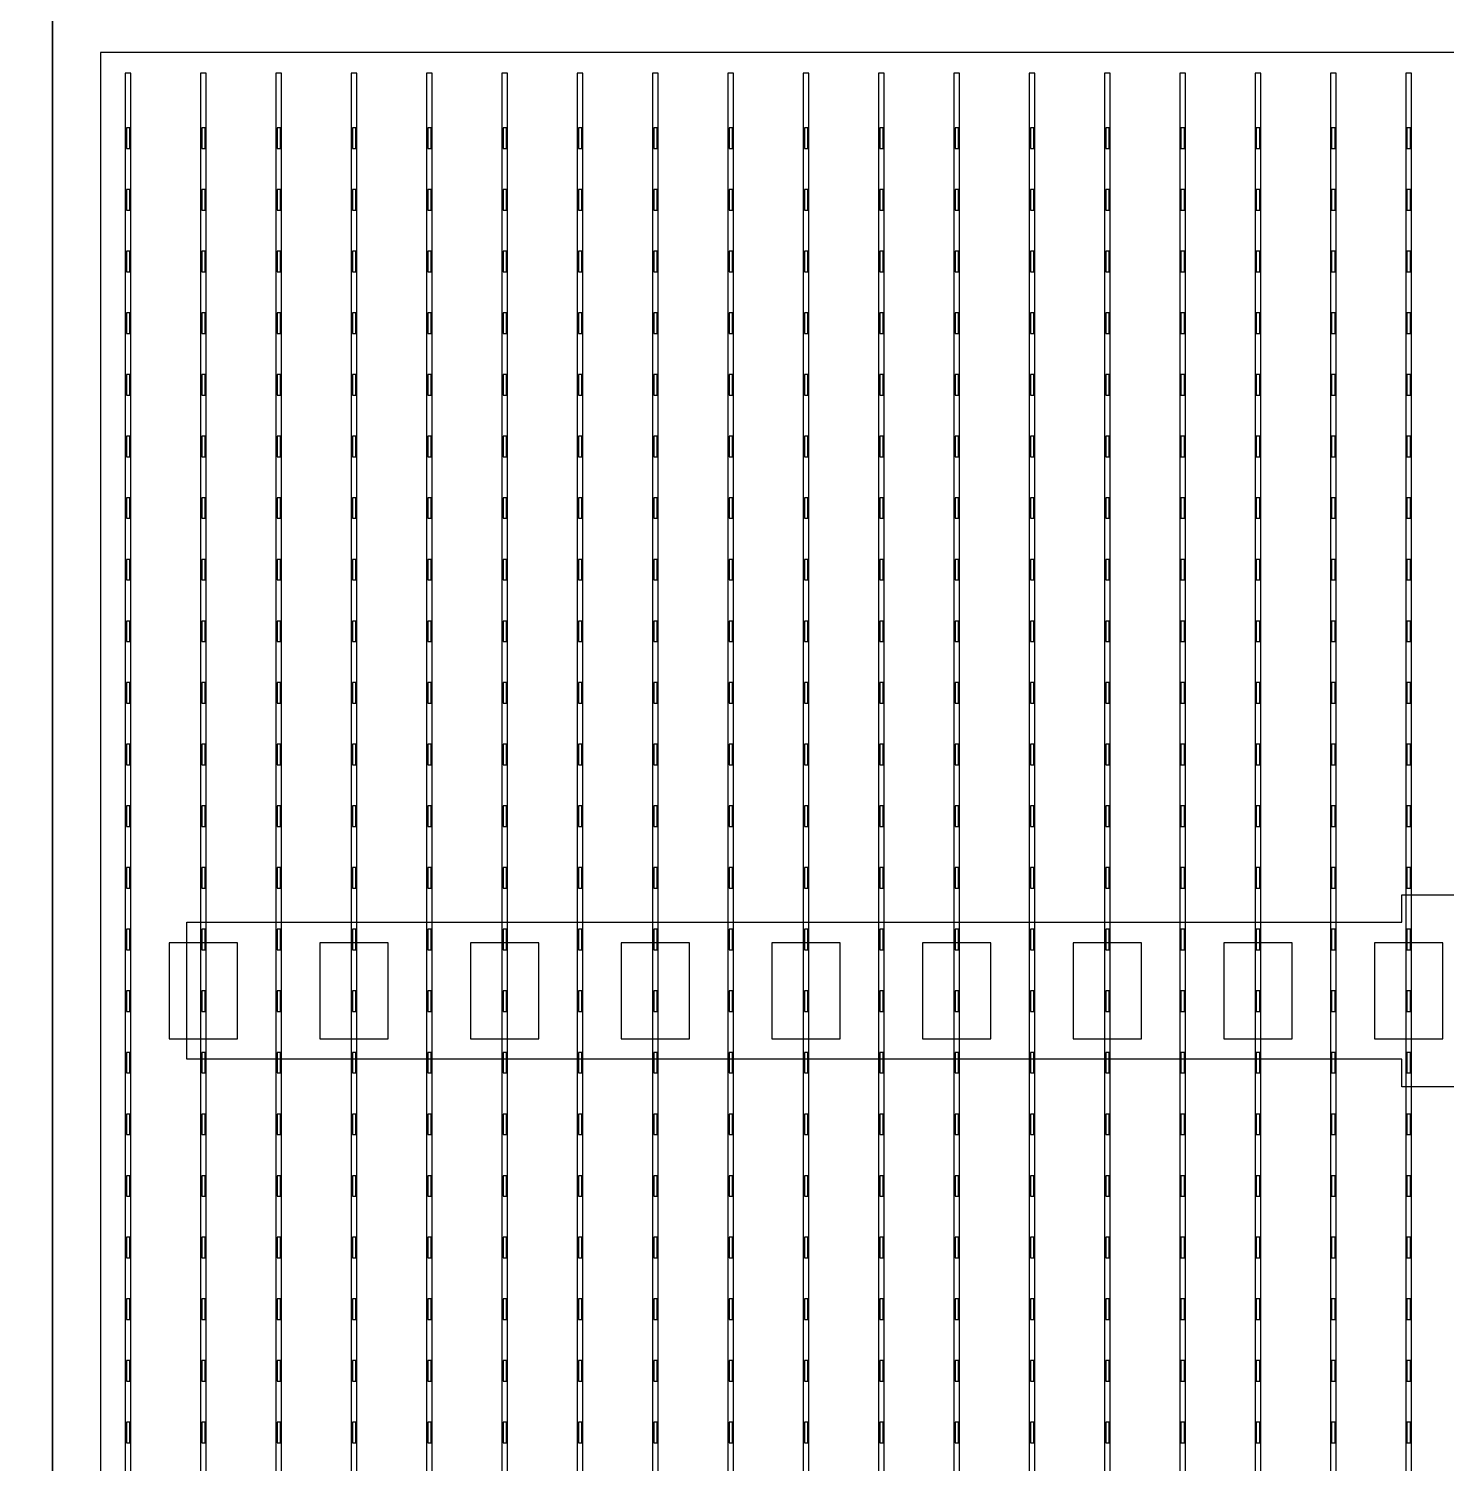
# Model space of a CAD drawing. Header units: millimetres. Extents: x -18 to 142, y -7 to 153.
# Drawn here: x 82.89 to 93.25, y 93.35 to 103.83 of the extents above; entities that cross this region are included whole.
import ezdxf

# ---------------------------------------------------------------- set-up
doc = ezdxf.new("R2010")
doc.units = ezdxf.units.MM
for name, color, linetype in [('BUSBARS', 3, 'Continuous'), ('CELLS', 5, 'Continuous'), ('CONTACT_PADS', 2, 'Continuous'), ('DICING', 4, 'Continuous'), ('FINGERS', 1, 'Continuous'), ('INSULATION', 2, 'Continuous')]:
    doc.layers.add(name, color=color, linetype=linetype)

msp = doc.modelspace()

# ---------------------------------------------------------------- linework, layer by layer
at = {"layer": 'BUSBARS'}
msp.add_lwpolyline([(102.99, 97.3), (102.99, 96.3), (94.12, 96.3), (94.12, 96.1), (92.92, 96.1), (92.92, 96.3), (84.05, 96.3), (84.05, 97.3), (92.92, 97.3), (92.92, 97.5), (94.12, 97.5), (94.12, 97.3), (102.99, 97.3)], close=True, dxfattribs=at)
at = {"layer": 'CELLS'}
for points in [[(83.07, 83.1), (83.07, 104), (62.17, 104), (62.17, 83.1), (83.07, 83.1)], [(103.97, 83.1), (103.97, 104), (83.07, 104), (83.07, 83.1), (103.97, 83.1)]]:
    msp.add_lwpolyline(points, close=True, dxfattribs=at)
at = {"layer": 'CONTACT_PADS'}
for points in [[(83.633, 102.95), (83.633, 103.1), (83.608, 103.1), (83.608, 102.95), (83.633, 102.95)], [(84.183, 102.95), (84.183, 103.1), (84.158, 103.1), (84.158, 102.95), (84.183, 102.95)], [(84.733, 102.95), (84.733, 103.1), (84.708, 103.1), (84.708, 102.95), (84.733, 102.95)], [(85.283, 102.95), (85.283, 103.1), (85.258, 103.1), (85.258, 102.95), (85.283, 102.95)], [(85.833, 102.95), (85.833, 103.1), (85.808, 103.1), (85.808, 102.95), (85.833, 102.95)], [(86.383, 102.95), (86.383, 103.1), (86.358, 103.1), (86.358, 102.95), (86.383, 102.95)], [(86.933, 102.95), (86.933, 103.1), (86.908, 103.1), (86.908, 102.95), (86.933, 102.95)], [(87.483, 102.95), (87.483, 103.1), (87.458, 103.1), (87.458, 102.95), (87.483, 102.95)], [(88.033, 102.95), (88.033, 103.1), (88.008, 103.1), (88.008, 102.95), (88.033, 102.95)], [(88.583, 102.95), (88.583, 103.1), (88.558, 103.1), (88.558, 102.95), (88.583, 102.95)], [(89.133, 102.95), (89.133, 103.1), (89.108, 103.1), (89.108, 102.95), (89.133, 102.95)], [(89.683, 102.95), (89.683, 103.1), (89.658, 103.1), (89.658, 102.95), (89.683, 102.95)], [(90.233, 102.95), (90.233, 103.1), (90.208, 103.1), (90.208, 102.95), (90.233, 102.95)], [(90.783, 102.95), (90.783, 103.1), (90.758, 103.1), (90.758, 102.95), (90.783, 102.95)], [(91.333, 102.95), (91.333, 103.1), (91.308, 103.1), (91.308, 102.95), (91.333, 102.95)], [(91.883, 102.95), (91.883, 103.1), (91.858, 103.1), (91.858, 102.95), (91.883, 102.95)], [(92.433, 102.95), (92.433, 103.1), (92.408, 103.1), (92.408, 102.95), (92.433, 102.95)], [(92.983, 102.95), (92.983, 103.1), (92.958, 103.1), (92.958, 102.95), (92.983, 102.95)], [(83.633, 102.5), (83.633, 102.65), (83.608, 102.65), (83.608, 102.5), (83.633, 102.5)], [(84.183, 102.5), (84.183, 102.65), (84.158, 102.65), (84.158, 102.5), (84.183, 102.5)], [(84.733, 102.5), (84.733, 102.65), (84.708, 102.65), (84.708, 102.5), (84.733, 102.5)], [(85.283, 102.5), (85.283, 102.65), (85.258, 102.65), (85.258, 102.5), (85.283, 102.5)], [(85.833, 102.5), (85.833, 102.65), (85.808, 102.65), (85.808, 102.5), (85.833, 102.5)], [(86.383, 102.5), (86.383, 102.65), (86.358, 102.65), (86.358, 102.5), (86.383, 102.5)], [(86.933, 102.5), (86.933, 102.65), (86.908, 102.65), (86.908, 102.5), (86.933, 102.5)], [(87.483, 102.5), (87.483, 102.65), (87.458, 102.65), (87.458, 102.5), (87.483, 102.5)], [(88.033, 102.5), (88.033, 102.65), (88.008, 102.65), (88.008, 102.5), (88.033, 102.5)], [(88.583, 102.5), (88.583, 102.65), (88.558, 102.65), (88.558, 102.5), (88.583, 102.5)], [(89.133, 102.5), (89.133, 102.65), (89.108, 102.65), (89.108, 102.5), (89.133, 102.5)], [(89.683, 102.5), (89.683, 102.65), (89.658, 102.65), (89.658, 102.5), (89.683, 102.5)], [(90.233, 102.5), (90.233, 102.65), (90.208, 102.65), (90.208, 102.5), (90.233, 102.5)], [(90.783, 102.5), (90.783, 102.65), (90.758, 102.65), (90.758, 102.5), (90.783, 102.5)], [(91.333, 102.5), (91.333, 102.65), (91.308, 102.65), (91.308, 102.5), (91.333, 102.5)], [(91.883, 102.5), (91.883, 102.65), (91.858, 102.65), (91.858, 102.5), (91.883, 102.5)], [(92.433, 102.5), (92.433, 102.65), (92.408, 102.65), (92.408, 102.5), (92.433, 102.5)], [(92.983, 102.5), (92.983, 102.65), (92.958, 102.65), (92.958, 102.5), (92.983, 102.5)], [(83.633, 102.05), (83.633, 102.2), (83.608, 102.2), (83.608, 102.05), (83.633, 102.05)], [(84.183, 102.05), (84.183, 102.2), (84.158, 102.2), (84.158, 102.05), (84.183, 102.05)], [(84.733, 102.05), (84.733, 102.2), (84.708, 102.2), (84.708, 102.05), (84.733, 102.05)], [(85.283, 102.05), (85.283, 102.2), (85.258, 102.2), (85.258, 102.05), (85.283, 102.05)], [(85.833, 102.05), (85.833, 102.2), (85.808, 102.2), (85.808, 102.05), (85.833, 102.05)], [(86.383, 102.05), (86.383, 102.2), (86.358, 102.2), (86.358, 102.05), (86.383, 102.05)], [(86.933, 102.05), (86.933, 102.2), (86.908, 102.2), (86.908, 102.05), (86.933, 102.05)], [(87.483, 102.05), (87.483, 102.2), (87.458, 102.2), (87.458, 102.05), (87.483, 102.05)], [(88.033, 102.05), (88.033, 102.2), (88.008, 102.2), (88.008, 102.05), (88.033, 102.05)], [(88.583, 102.05), (88.583, 102.2), (88.558, 102.2), (88.558, 102.05), (88.583, 102.05)], [(89.133, 102.05), (89.133, 102.2), (89.108, 102.2), (89.108, 102.05), (89.133, 102.05)], [(89.683, 102.05), (89.683, 102.2), (89.658, 102.2), (89.658, 102.05), (89.683, 102.05)], [(90.233, 102.05), (90.233, 102.2), (90.208, 102.2), (90.208, 102.05), (90.233, 102.05)], [(90.783, 102.05), (90.783, 102.2), (90.758, 102.2), (90.758, 102.05), (90.783, 102.05)], [(91.333, 102.05), (91.333, 102.2), (91.308, 102.2), (91.308, 102.05), (91.333, 102.05)], [(91.883, 102.05), (91.883, 102.2), (91.858, 102.2), (91.858, 102.05), (91.883, 102.05)], [(92.433, 102.05), (92.433, 102.2), (92.408, 102.2), (92.408, 102.05), (92.433, 102.05)], [(92.983, 102.05), (92.983, 102.2), (92.958, 102.2), (92.958, 102.05), (92.983, 102.05)], [(83.633, 101.6), (83.633, 101.75), (83.608, 101.75), (83.608, 101.6), (83.633, 101.6)], [(84.183, 101.6), (84.183, 101.75), (84.158, 101.75), (84.158, 101.6), (84.183, 101.6)], [(84.733, 101.6), (84.733, 101.75), (84.708, 101.75), (84.708, 101.6), (84.733, 101.6)], [(85.283, 101.6), (85.283, 101.75), (85.258, 101.75), (85.258, 101.6), (85.283, 101.6)], [(85.833, 101.6), (85.833, 101.75), (85.808, 101.75), (85.808, 101.6), (85.833, 101.6)], [(86.383, 101.6), (86.383, 101.75), (86.358, 101.75), (86.358, 101.6), (86.383, 101.6)], [(86.933, 101.6), (86.933, 101.75), (86.908, 101.75), (86.908, 101.6), (86.933, 101.6)], [(87.483, 101.6), (87.483, 101.75), (87.458, 101.75), (87.458, 101.6), (87.483, 101.6)], [(88.033, 101.6), (88.033, 101.75), (88.008, 101.75), (88.008, 101.6), (88.033, 101.6)], [(88.583, 101.6), (88.583, 101.75), (88.558, 101.75), (88.558, 101.6), (88.583, 101.6)], [(89.133, 101.6), (89.133, 101.75), (89.108, 101.75), (89.108, 101.6), (89.133, 101.6)], [(89.683, 101.6), (89.683, 101.75), (89.658, 101.75), (89.658, 101.6), (89.683, 101.6)], [(90.233, 101.6), (90.233, 101.75), (90.208, 101.75), (90.208, 101.6), (90.233, 101.6)], [(90.783, 101.6), (90.783, 101.75), (90.758, 101.75), (90.758, 101.6), (90.783, 101.6)], [(91.333, 101.6), (91.333, 101.75), (91.308, 101.75), (91.308, 101.6), (91.333, 101.6)], [(91.883, 101.6), (91.883, 101.75), (91.858, 101.75), (91.858, 101.6), (91.883, 101.6)], [(92.433, 101.6), (92.433, 101.75), (92.408, 101.75), (92.408, 101.6), (92.433, 101.6)], [(92.983, 101.6), (92.983, 101.75), (92.958, 101.75), (92.958, 101.6), (92.983, 101.6)], [(83.633, 101.15), (83.633, 101.3), (83.608, 101.3), (83.608, 101.15), (83.633, 101.15)], [(84.183, 101.15), (84.183, 101.3), (84.158, 101.3), (84.158, 101.15), (84.183, 101.15)], [(84.733, 101.15), (84.733, 101.3), (84.708, 101.3), (84.708, 101.15), (84.733, 101.15)], [(85.283, 101.15), (85.283, 101.3), (85.258, 101.3), (85.258, 101.15), (85.283, 101.15)], [(85.833, 101.15), (85.833, 101.3), (85.808, 101.3), (85.808, 101.15), (85.833, 101.15)], [(86.383, 101.15), (86.383, 101.3), (86.358, 101.3), (86.358, 101.15), (86.383, 101.15)], [(86.933, 101.15), (86.933, 101.3), (86.908, 101.3), (86.908, 101.15), (86.933, 101.15)], [(87.483, 101.15), (87.483, 101.3), (87.458, 101.3), (87.458, 101.15), (87.483, 101.15)], [(88.033, 101.15), (88.033, 101.3), (88.008, 101.3), (88.008, 101.15), (88.033, 101.15)], [(88.583, 101.15), (88.583, 101.3), (88.558, 101.3), (88.558, 101.15), (88.583, 101.15)], [(89.133, 101.15), (89.133, 101.3), (89.108, 101.3), (89.108, 101.15), (89.133, 101.15)], [(89.683, 101.15), (89.683, 101.3), (89.658, 101.3), (89.658, 101.15), (89.683, 101.15)], [(90.233, 101.15), (90.233, 101.3), (90.208, 101.3), (90.208, 101.15), (90.233, 101.15)], [(90.783, 101.15), (90.783, 101.3), (90.758, 101.3), (90.758, 101.15), (90.783, 101.15)], [(91.333, 101.15), (91.333, 101.3), (91.308, 101.3), (91.308, 101.15), (91.333, 101.15)], [(91.883, 101.15), (91.883, 101.3), (91.858, 101.3), (91.858, 101.15), (91.883, 101.15)], [(92.433, 101.15), (92.433, 101.3), (92.408, 101.3), (92.408, 101.15), (92.433, 101.15)], [(92.983, 101.15), (92.983, 101.3), (92.958, 101.3), (92.958, 101.15), (92.983, 101.15)], [(83.633, 100.7), (83.633, 100.85), (83.608, 100.85), (83.608, 100.7), (83.633, 100.7)], [(84.183, 100.7), (84.183, 100.85), (84.158, 100.85), (84.158, 100.7), (84.183, 100.7)], [(84.733, 100.7), (84.733, 100.85), (84.708, 100.85), (84.708, 100.7), (84.733, 100.7)], [(85.283, 100.7), (85.283, 100.85), (85.258, 100.85), (85.258, 100.7), (85.283, 100.7)], [(85.833, 100.7), (85.833, 100.85), (85.808, 100.85), (85.808, 100.7), (85.833, 100.7)], [(86.383, 100.7), (86.383, 100.85), (86.358, 100.85), (86.358, 100.7), (86.383, 100.7)], [(86.933, 100.7), (86.933, 100.85), (86.908, 100.85), (86.908, 100.7), (86.933, 100.7)], [(87.483, 100.7), (87.483, 100.85), (87.458, 100.85), (87.458, 100.7), (87.483, 100.7)], [(88.033, 100.7), (88.033, 100.85), (88.008, 100.85), (88.008, 100.7), (88.033, 100.7)], [(88.583, 100.7), (88.583, 100.85), (88.558, 100.85), (88.558, 100.7), (88.583, 100.7)], [(89.133, 100.7), (89.133, 100.85), (89.108, 100.85), (89.108, 100.7), (89.133, 100.7)], [(89.683, 100.7), (89.683, 100.85), (89.658, 100.85), (89.658, 100.7), (89.683, 100.7)], [(90.233, 100.7), (90.233, 100.85), (90.208, 100.85), (90.208, 100.7), (90.233, 100.7)], [(90.783, 100.7), (90.783, 100.85), (90.758, 100.85), (90.758, 100.7), (90.783, 100.7)], [(91.333, 100.7), (91.333, 100.85), (91.308, 100.85), (91.308, 100.7), (91.333, 100.7)], [(91.883, 100.7), (91.883, 100.85), (91.858, 100.85), (91.858, 100.7), (91.883, 100.7)], [(92.433, 100.7), (92.433, 100.85), (92.408, 100.85), (92.408, 100.7), (92.433, 100.7)], [(92.983, 100.7), (92.983, 100.85), (92.958, 100.85), (92.958, 100.7), (92.983, 100.7)], [(83.633, 100.25), (83.633, 100.4), (83.608, 100.4), (83.608, 100.25), (83.633, 100.25)], [(84.183, 100.25), (84.183, 100.4), (84.158, 100.4), (84.158, 100.25), (84.183, 100.25)], [(84.733, 100.25), (84.733, 100.4), (84.708, 100.4), (84.708, 100.25), (84.733, 100.25)], [(85.283, 100.25), (85.283, 100.4), (85.258, 100.4), (85.258, 100.25), (85.283, 100.25)], [(85.833, 100.25), (85.833, 100.4), (85.808, 100.4), (85.808, 100.25), (85.833, 100.25)], [(86.383, 100.25), (86.383, 100.4), (86.358, 100.4), (86.358, 100.25), (86.383, 100.25)], [(86.933, 100.25), (86.933, 100.4), (86.908, 100.4), (86.908, 100.25), (86.933, 100.25)], [(87.483, 100.25), (87.483, 100.4), (87.458, 100.4), (87.458, 100.25), (87.483, 100.25)], [(88.033, 100.25), (88.033, 100.4), (88.008, 100.4), (88.008, 100.25), (88.033, 100.25)], [(88.583, 100.25), (88.583, 100.4), (88.558, 100.4), (88.558, 100.25), (88.583, 100.25)], [(89.133, 100.25), (89.133, 100.4), (89.108, 100.4), (89.108, 100.25), (89.133, 100.25)], [(89.683, 100.25), (89.683, 100.4), (89.658, 100.4), (89.658, 100.25), (89.683, 100.25)], [(90.233, 100.25), (90.233, 100.4), (90.208, 100.4), (90.208, 100.25), (90.233, 100.25)], [(90.783, 100.25), (90.783, 100.4), (90.758, 100.4), (90.758, 100.25), (90.783, 100.25)], [(91.333, 100.25), (91.333, 100.4), (91.308, 100.4), (91.308, 100.25), (91.333, 100.25)], [(91.883, 100.25), (91.883, 100.4), (91.858, 100.4), (91.858, 100.25), (91.883, 100.25)], [(92.433, 100.25), (92.433, 100.4), (92.408, 100.4), (92.408, 100.25), (92.433, 100.25)], [(92.983, 100.25), (92.983, 100.4), (92.958, 100.4), (92.958, 100.25), (92.983, 100.25)], [(83.633, 99.8), (83.633, 99.95), (83.608, 99.95), (83.608, 99.8), (83.633, 99.8)], [(84.183, 99.8), (84.183, 99.95), (84.158, 99.95), (84.158, 99.8), (84.183, 99.8)], [(84.733, 99.8), (84.733, 99.95), (84.708, 99.95), (84.708, 99.8), (84.733, 99.8)], [(85.283, 99.8), (85.283, 99.95), (85.258, 99.95), (85.258, 99.8), (85.283, 99.8)], [(85.833, 99.8), (85.833, 99.95), (85.808, 99.95), (85.808, 99.8), (85.833, 99.8)], [(86.383, 99.8), (86.383, 99.95), (86.358, 99.95), (86.358, 99.8), (86.383, 99.8)], [(86.933, 99.8), (86.933, 99.95), (86.908, 99.95), (86.908, 99.8), (86.933, 99.8)], [(87.483, 99.8), (87.483, 99.95), (87.458, 99.95), (87.458, 99.8), (87.483, 99.8)], [(88.033, 99.8), (88.033, 99.95), (88.008, 99.95), (88.008, 99.8), (88.033, 99.8)], [(88.583, 99.8), (88.583, 99.95), (88.558, 99.95), (88.558, 99.8), (88.583, 99.8)], [(89.133, 99.8), (89.133, 99.95), (89.108, 99.95), (89.108, 99.8), (89.133, 99.8)], [(89.683, 99.8), (89.683, 99.95), (89.658, 99.95), (89.658, 99.8), (89.683, 99.8)], [(90.233, 99.8), (90.233, 99.95), (90.208, 99.95), (90.208, 99.8), (90.233, 99.8)], [(90.783, 99.8), (90.783, 99.95), (90.758, 99.95), (90.758, 99.8), (90.783, 99.8)], [(91.333, 99.8), (91.333, 99.95), (91.308, 99.95), (91.308, 99.8), (91.333, 99.8)], [(91.883, 99.8), (91.883, 99.95), (91.858, 99.95), (91.858, 99.8), (91.883, 99.8)], [(92.433, 99.8), (92.433, 99.95), (92.408, 99.95), (92.408, 99.8), (92.433, 99.8)], [(92.983, 99.8), (92.983, 99.95), (92.958, 99.95), (92.958, 99.8), (92.983, 99.8)], [(83.633, 99.35), (83.633, 99.5), (83.608, 99.5), (83.608, 99.35), (83.633, 99.35)], [(84.183, 99.35), (84.183, 99.5), (84.158, 99.5), (84.158, 99.35), (84.183, 99.35)], [(84.733, 99.35), (84.733, 99.5), (84.708, 99.5), (84.708, 99.35), (84.733, 99.35)], [(85.283, 99.35), (85.283, 99.5), (85.258, 99.5), (85.258, 99.35), (85.283, 99.35)], [(85.833, 99.35), (85.833, 99.5), (85.808, 99.5), (85.808, 99.35), (85.833, 99.35)], [(86.383, 99.35), (86.383, 99.5), (86.358, 99.5), (86.358, 99.35), (86.383, 99.35)], [(86.933, 99.35), (86.933, 99.5), (86.908, 99.5), (86.908, 99.35), (86.933, 99.35)], [(87.483, 99.35), (87.483, 99.5), (87.458, 99.5), (87.458, 99.35), (87.483, 99.35)], [(88.033, 99.35), (88.033, 99.5), (88.008, 99.5), (88.008, 99.35), (88.033, 99.35)], [(88.583, 99.35), (88.583, 99.5), (88.558, 99.5), (88.558, 99.35), (88.583, 99.35)], [(89.133, 99.35), (89.133, 99.5), (89.108, 99.5), (89.108, 99.35), (89.133, 99.35)], [(89.683, 99.35), (89.683, 99.5), (89.658, 99.5), (89.658, 99.35), (89.683, 99.35)], [(90.233, 99.35), (90.233, 99.5), (90.208, 99.5), (90.208, 99.35), (90.233, 99.35)], [(90.783, 99.35), (90.783, 99.5), (90.758, 99.5), (90.758, 99.35), (90.783, 99.35)], [(91.333, 99.35), (91.333, 99.5), (91.308, 99.5), (91.308, 99.35), (91.333, 99.35)], [(91.883, 99.35), (91.883, 99.5), (91.858, 99.5), (91.858, 99.35), (91.883, 99.35)], [(92.433, 99.35), (92.433, 99.5), (92.408, 99.5), (92.408, 99.35), (92.433, 99.35)], [(92.983, 99.35), (92.983, 99.5), (92.958, 99.5), (92.958, 99.35), (92.983, 99.35)], [(83.633, 98.9), (83.633, 99.05), (83.608, 99.05), (83.608, 98.9), (83.633, 98.9)], [(84.183, 98.9), (84.183, 99.05), (84.158, 99.05), (84.158, 98.9), (84.183, 98.9)], [(84.733, 98.9), (84.733, 99.05), (84.708, 99.05), (84.708, 98.9), (84.733, 98.9)], [(85.283, 98.9), (85.283, 99.05), (85.258, 99.05), (85.258, 98.9), (85.283, 98.9)], [(85.833, 98.9), (85.833, 99.05), (85.808, 99.05), (85.808, 98.9), (85.833, 98.9)], [(86.383, 98.9), (86.383, 99.05), (86.358, 99.05), (86.358, 98.9), (86.383, 98.9)], [(86.933, 98.9), (86.933, 99.05), (86.908, 99.05), (86.908, 98.9), (86.933, 98.9)], [(87.483, 98.9), (87.483, 99.05), (87.458, 99.05), (87.458, 98.9), (87.483, 98.9)], [(88.033, 98.9), (88.033, 99.05), (88.008, 99.05), (88.008, 98.9), (88.033, 98.9)], [(88.583, 98.9), (88.583, 99.05), (88.558, 99.05), (88.558, 98.9), (88.583, 98.9)], [(89.133, 98.9), (89.133, 99.05), (89.108, 99.05), (89.108, 98.9), (89.133, 98.9)], [(89.683, 98.9), (89.683, 99.05), (89.658, 99.05), (89.658, 98.9), (89.683, 98.9)], [(90.233, 98.9), (90.233, 99.05), (90.208, 99.05), (90.208, 98.9), (90.233, 98.9)], [(90.783, 98.9), (90.783, 99.05), (90.758, 99.05), (90.758, 98.9), (90.783, 98.9)], [(91.333, 98.9), (91.333, 99.05), (91.308, 99.05), (91.308, 98.9), (91.333, 98.9)], [(91.883, 98.9), (91.883, 99.05), (91.858, 99.05), (91.858, 98.9), (91.883, 98.9)], [(92.433, 98.9), (92.433, 99.05), (92.408, 99.05), (92.408, 98.9), (92.433, 98.9)], [(92.983, 98.9), (92.983, 99.05), (92.958, 99.05), (92.958, 98.9), (92.983, 98.9)], [(83.633, 98.45), (83.633, 98.6), (83.608, 98.6), (83.608, 98.45), (83.633, 98.45)], [(84.183, 98.45), (84.183, 98.6), (84.158, 98.6), (84.158, 98.45), (84.183, 98.45)], [(84.733, 98.45), (84.733, 98.6), (84.708, 98.6), (84.708, 98.45), (84.733, 98.45)], [(85.283, 98.45), (85.283, 98.6), (85.258, 98.6), (85.258, 98.45), (85.283, 98.45)], [(85.833, 98.45), (85.833, 98.6), (85.808, 98.6), (85.808, 98.45), (85.833, 98.45)], [(86.383, 98.45), (86.383, 98.6), (86.358, 98.6), (86.358, 98.45), (86.383, 98.45)], [(86.933, 98.45), (86.933, 98.6), (86.908, 98.6), (86.908, 98.45), (86.933, 98.45)], [(87.483, 98.45), (87.483, 98.6), (87.458, 98.6), (87.458, 98.45), (87.483, 98.45)], [(88.033, 98.45), (88.033, 98.6), (88.008, 98.6), (88.008, 98.45), (88.033, 98.45)], [(88.583, 98.45), (88.583, 98.6), (88.558, 98.6), (88.558, 98.45), (88.583, 98.45)], [(89.133, 98.45), (89.133, 98.6), (89.108, 98.6), (89.108, 98.45), (89.133, 98.45)], [(89.683, 98.45), (89.683, 98.6), (89.658, 98.6), (89.658, 98.45), (89.683, 98.45)], [(90.233, 98.45), (90.233, 98.6), (90.208, 98.6), (90.208, 98.45), (90.233, 98.45)], [(90.783, 98.45), (90.783, 98.6), (90.758, 98.6), (90.758, 98.45), (90.783, 98.45)], [(91.333, 98.45), (91.333, 98.6), (91.308, 98.6), (91.308, 98.45), (91.333, 98.45)], [(91.883, 98.45), (91.883, 98.6), (91.858, 98.6), (91.858, 98.45), (91.883, 98.45)], [(92.433, 98.45), (92.433, 98.6), (92.408, 98.6), (92.408, 98.45), (92.433, 98.45)], [(92.983, 98.45), (92.983, 98.6), (92.958, 98.6), (92.958, 98.45), (92.983, 98.45)], [(83.633, 98), (83.633, 98.15), (83.608, 98.15), (83.608, 98), (83.633, 98)], [(84.183, 98), (84.183, 98.15), (84.158, 98.15), (84.158, 98), (84.183, 98)], [(84.733, 98), (84.733, 98.15), (84.708, 98.15), (84.708, 98), (84.733, 98)], [(85.283, 98), (85.283, 98.15), (85.258, 98.15), (85.258, 98), (85.283, 98)], [(85.833, 98), (85.833, 98.15), (85.808, 98.15), (85.808, 98), (85.833, 98)], [(86.383, 98), (86.383, 98.15), (86.358, 98.15), (86.358, 98), (86.383, 98)], [(86.933, 98), (86.933, 98.15), (86.908, 98.15), (86.908, 98), (86.933, 98)], [(87.483, 98), (87.483, 98.15), (87.458, 98.15), (87.458, 98), (87.483, 98)], [(88.033, 98), (88.033, 98.15), (88.008, 98.15), (88.008, 98), (88.033, 98)], [(88.583, 98), (88.583, 98.15), (88.558, 98.15), (88.558, 98), (88.583, 98)], [(89.133, 98), (89.133, 98.15), (89.108, 98.15), (89.108, 98), (89.133, 98)], [(89.683, 98), (89.683, 98.15), (89.658, 98.15), (89.658, 98), (89.683, 98)], [(90.233, 98), (90.233, 98.15), (90.208, 98.15), (90.208, 98), (90.233, 98)], [(90.783, 98), (90.783, 98.15), (90.758, 98.15), (90.758, 98), (90.783, 98)], [(91.333, 98), (91.333, 98.15), (91.308, 98.15), (91.308, 98), (91.333, 98)], [(91.883, 98), (91.883, 98.15), (91.858, 98.15), (91.858, 98), (91.883, 98)], [(92.433, 98), (92.433, 98.15), (92.408, 98.15), (92.408, 98), (92.433, 98)], [(92.983, 98), (92.983, 98.15), (92.958, 98.15), (92.958, 98), (92.983, 98)], [(83.633, 97.55), (83.633, 97.7), (83.608, 97.7), (83.608, 97.55), (83.633, 97.55)], [(84.183, 97.55), (84.183, 97.7), (84.158, 97.7), (84.158, 97.55), (84.183, 97.55)], [(84.733, 97.55), (84.733, 97.7), (84.708, 97.7), (84.708, 97.55), (84.733, 97.55)], [(85.283, 97.55), (85.283, 97.7), (85.258, 97.7), (85.258, 97.55), (85.283, 97.55)], [(85.833, 97.55), (85.833, 97.7), (85.808, 97.7), (85.808, 97.55), (85.833, 97.55)], [(86.383, 97.55), (86.383, 97.7), (86.358, 97.7), (86.358, 97.55), (86.383, 97.55)], [(86.933, 97.55), (86.933, 97.7), (86.908, 97.7), (86.908, 97.55), (86.933, 97.55)], [(87.483, 97.55), (87.483, 97.7), (87.458, 97.7), (87.458, 97.55), (87.483, 97.55)], [(88.033, 97.55), (88.033, 97.7), (88.008, 97.7), (88.008, 97.55), (88.033, 97.55)], [(88.583, 97.55), (88.583, 97.7), (88.558, 97.7), (88.558, 97.55), (88.583, 97.55)], [(89.133, 97.55), (89.133, 97.7), (89.108, 97.7), (89.108, 97.55), (89.133, 97.55)], [(89.683, 97.55), (89.683, 97.7), (89.658, 97.7), (89.658, 97.55), (89.683, 97.55)], [(90.233, 97.55), (90.233, 97.7), (90.208, 97.7), (90.208, 97.55), (90.233, 97.55)], [(90.783, 97.55), (90.783, 97.7), (90.758, 97.7), (90.758, 97.55), (90.783, 97.55)], [(91.333, 97.55), (91.333, 97.7), (91.308, 97.7), (91.308, 97.55), (91.333, 97.55)], [(91.883, 97.55), (91.883, 97.7), (91.858, 97.7), (91.858, 97.55), (91.883, 97.55)], [(92.433, 97.55), (92.433, 97.7), (92.408, 97.7), (92.408, 97.55), (92.433, 97.55)], [(92.983, 97.55), (92.983, 97.7), (92.958, 97.7), (92.958, 97.55), (92.983, 97.55)], [(83.633, 97.1), (83.633, 97.25), (83.608, 97.25), (83.608, 97.1), (83.633, 97.1)], [(84.183, 97.1), (84.183, 97.25), (84.158, 97.25), (84.158, 97.1), (84.183, 97.1)], [(84.733, 97.1), (84.733, 97.25), (84.708, 97.25), (84.708, 97.1), (84.733, 97.1)], [(85.283, 97.1), (85.283, 97.25), (85.258, 97.25), (85.258, 97.1), (85.283, 97.1)], [(85.833, 97.1), (85.833, 97.25), (85.808, 97.25), (85.808, 97.1), (85.833, 97.1)], [(86.383, 97.1), (86.383, 97.25), (86.358, 97.25), (86.358, 97.1), (86.383, 97.1)], [(86.933, 97.1), (86.933, 97.25), (86.908, 97.25), (86.908, 97.1), (86.933, 97.1)], [(87.483, 97.1), (87.483, 97.25), (87.458, 97.25), (87.458, 97.1), (87.483, 97.1)], [(88.033, 97.1), (88.033, 97.25), (88.008, 97.25), (88.008, 97.1), (88.033, 97.1)], [(88.583, 97.1), (88.583, 97.25), (88.558, 97.25), (88.558, 97.1), (88.583, 97.1)], [(89.133, 97.1), (89.133, 97.25), (89.108, 97.25), (89.108, 97.1), (89.133, 97.1)], [(89.683, 97.1), (89.683, 97.25), (89.658, 97.25), (89.658, 97.1), (89.683, 97.1)], [(90.233, 97.1), (90.233, 97.25), (90.208, 97.25), (90.208, 97.1), (90.233, 97.1)], [(90.783, 97.1), (90.783, 97.25), (90.758, 97.25), (90.758, 97.1), (90.783, 97.1)], [(91.333, 97.1), (91.333, 97.25), (91.308, 97.25), (91.308, 97.1), (91.333, 97.1)], [(91.883, 97.1), (91.883, 97.25), (91.858, 97.25), (91.858, 97.1), (91.883, 97.1)], [(92.433, 97.1), (92.433, 97.25), (92.408, 97.25), (92.408, 97.1), (92.433, 97.1)], [(92.983, 97.1), (92.983, 97.25), (92.958, 97.25), (92.958, 97.1), (92.983, 97.1)], [(83.633, 96.65), (83.633, 96.8), (83.608, 96.8), (83.608, 96.65), (83.633, 96.65)], [(84.183, 96.65), (84.183, 96.8), (84.158, 96.8), (84.158, 96.65), (84.183, 96.65)], [(84.733, 96.65), (84.733, 96.8), (84.708, 96.8), (84.708, 96.65), (84.733, 96.65)], [(85.283, 96.65), (85.283, 96.8), (85.258, 96.8), (85.258, 96.65), (85.283, 96.65)], [(85.833, 96.65), (85.833, 96.8), (85.808, 96.8), (85.808, 96.65), (85.833, 96.65)], [(86.383, 96.65), (86.383, 96.8), (86.358, 96.8), (86.358, 96.65), (86.383, 96.65)], [(86.933, 96.65), (86.933, 96.8), (86.908, 96.8), (86.908, 96.65), (86.933, 96.65)], [(87.483, 96.65), (87.483, 96.8), (87.458, 96.8), (87.458, 96.65), (87.483, 96.65)], [(88.033, 96.65), (88.033, 96.8), (88.008, 96.8), (88.008, 96.65), (88.033, 96.65)], [(88.583, 96.65), (88.583, 96.8), (88.558, 96.8), (88.558, 96.65), (88.583, 96.65)], [(89.133, 96.65), (89.133, 96.8), (89.108, 96.8), (89.108, 96.65), (89.133, 96.65)], [(89.683, 96.65), (89.683, 96.8), (89.658, 96.8), (89.658, 96.65), (89.683, 96.65)], [(90.233, 96.65), (90.233, 96.8), (90.208, 96.8), (90.208, 96.65), (90.233, 96.65)], [(90.783, 96.65), (90.783, 96.8), (90.758, 96.8), (90.758, 96.65), (90.783, 96.65)], [(91.333, 96.65), (91.333, 96.8), (91.308, 96.8), (91.308, 96.65), (91.333, 96.65)], [(91.883, 96.65), (91.883, 96.8), (91.858, 96.8), (91.858, 96.65), (91.883, 96.65)], [(92.433, 96.65), (92.433, 96.8), (92.408, 96.8), (92.408, 96.65), (92.433, 96.65)], [(92.983, 96.65), (92.983, 96.8), (92.958, 96.8), (92.958, 96.65), (92.983, 96.65)], [(83.633, 96.2), (83.633, 96.35), (83.608, 96.35), (83.608, 96.2), (83.633, 96.2)], [(84.183, 96.2), (84.183, 96.35), (84.158, 96.35), (84.158, 96.2), (84.183, 96.2)], [(84.733, 96.2), (84.733, 96.35), (84.708, 96.35), (84.708, 96.2), (84.733, 96.2)], [(85.283, 96.2), (85.283, 96.35), (85.258, 96.35), (85.258, 96.2), (85.283, 96.2)], [(85.833, 96.2), (85.833, 96.35), (85.808, 96.35), (85.808, 96.2), (85.833, 96.2)], [(86.383, 96.2), (86.383, 96.35), (86.358, 96.35), (86.358, 96.2), (86.383, 96.2)], [(86.933, 96.2), (86.933, 96.35), (86.908, 96.35), (86.908, 96.2), (86.933, 96.2)], [(87.483, 96.2), (87.483, 96.35), (87.458, 96.35), (87.458, 96.2), (87.483, 96.2)], [(88.033, 96.2), (88.033, 96.35), (88.008, 96.35), (88.008, 96.2), (88.033, 96.2)], [(88.583, 96.2), (88.583, 96.35), (88.558, 96.35), (88.558, 96.2), (88.583, 96.2)], [(89.133, 96.2), (89.133, 96.35), (89.108, 96.35), (89.108, 96.2), (89.133, 96.2)], [(89.683, 96.2), (89.683, 96.35), (89.658, 96.35), (89.658, 96.2), (89.683, 96.2)], [(90.233, 96.2), (90.233, 96.35), (90.208, 96.35), (90.208, 96.2), (90.233, 96.2)], [(90.783, 96.2), (90.783, 96.35), (90.758, 96.35), (90.758, 96.2), (90.783, 96.2)], [(91.333, 96.2), (91.333, 96.35), (91.308, 96.35), (91.308, 96.2), (91.333, 96.2)], [(91.883, 96.2), (91.883, 96.35), (91.858, 96.35), (91.858, 96.2), (91.883, 96.2)], [(92.433, 96.2), (92.433, 96.35), (92.408, 96.35), (92.408, 96.2), (92.433, 96.2)], [(92.983, 96.2), (92.983, 96.35), (92.958, 96.35), (92.958, 96.2), (92.983, 96.2)], [(83.633, 95.75), (83.633, 95.9), (83.608, 95.9), (83.608, 95.75), (83.633, 95.75)], [(84.183, 95.75), (84.183, 95.9), (84.158, 95.9), (84.158, 95.75), (84.183, 95.75)], [(84.733, 95.75), (84.733, 95.9), (84.708, 95.9), (84.708, 95.75), (84.733, 95.75)], [(85.283, 95.75), (85.283, 95.9), (85.258, 95.9), (85.258, 95.75), (85.283, 95.75)], [(85.833, 95.75), (85.833, 95.9), (85.808, 95.9), (85.808, 95.75), (85.833, 95.75)], [(86.383, 95.75), (86.383, 95.9), (86.358, 95.9), (86.358, 95.75), (86.383, 95.75)], [(86.933, 95.75), (86.933, 95.9), (86.908, 95.9), (86.908, 95.75), (86.933, 95.75)], [(87.483, 95.75), (87.483, 95.9), (87.458, 95.9), (87.458, 95.75), (87.483, 95.75)], [(88.033, 95.75), (88.033, 95.9), (88.008, 95.9), (88.008, 95.75), (88.033, 95.75)], [(88.583, 95.75), (88.583, 95.9), (88.558, 95.9), (88.558, 95.75), (88.583, 95.75)], [(89.133, 95.75), (89.133, 95.9), (89.108, 95.9), (89.108, 95.75), (89.133, 95.75)], [(89.683, 95.75), (89.683, 95.9), (89.658, 95.9), (89.658, 95.75), (89.683, 95.75)], [(90.233, 95.75), (90.233, 95.9), (90.208, 95.9), (90.208, 95.75), (90.233, 95.75)], [(90.783, 95.75), (90.783, 95.9), (90.758, 95.9), (90.758, 95.75), (90.783, 95.75)], [(91.333, 95.75), (91.333, 95.9), (91.308, 95.9), (91.308, 95.75), (91.333, 95.75)], [(91.883, 95.75), (91.883, 95.9), (91.858, 95.9), (91.858, 95.75), (91.883, 95.75)], [(92.433, 95.75), (92.433, 95.9), (92.408, 95.9), (92.408, 95.75), (92.433, 95.75)], [(92.983, 95.75), (92.983, 95.9), (92.958, 95.9), (92.958, 95.75), (92.983, 95.75)], [(83.633, 95.3), (83.633, 95.45), (83.608, 95.45), (83.608, 95.3), (83.633, 95.3)], [(84.183, 95.3), (84.183, 95.45), (84.158, 95.45), (84.158, 95.3), (84.183, 95.3)], [(84.733, 95.3), (84.733, 95.45), (84.708, 95.45), (84.708, 95.3), (84.733, 95.3)], [(85.283, 95.3), (85.283, 95.45), (85.258, 95.45), (85.258, 95.3), (85.283, 95.3)], [(85.833, 95.3), (85.833, 95.45), (85.808, 95.45), (85.808, 95.3), (85.833, 95.3)], [(86.383, 95.3), (86.383, 95.45), (86.358, 95.45), (86.358, 95.3), (86.383, 95.3)], [(86.933, 95.3), (86.933, 95.45), (86.908, 95.45), (86.908, 95.3), (86.933, 95.3)], [(87.483, 95.3), (87.483, 95.45), (87.458, 95.45), (87.458, 95.3), (87.483, 95.3)], [(88.033, 95.3), (88.033, 95.45), (88.008, 95.45), (88.008, 95.3), (88.033, 95.3)], [(88.583, 95.3), (88.583, 95.45), (88.558, 95.45), (88.558, 95.3), (88.583, 95.3)], [(89.133, 95.3), (89.133, 95.45), (89.108, 95.45), (89.108, 95.3), (89.133, 95.3)], [(89.683, 95.3), (89.683, 95.45), (89.658, 95.45), (89.658, 95.3), (89.683, 95.3)], [(90.233, 95.3), (90.233, 95.45), (90.208, 95.45), (90.208, 95.3), (90.233, 95.3)], [(90.783, 95.3), (90.783, 95.45), (90.758, 95.45), (90.758, 95.3), (90.783, 95.3)], [(91.333, 95.3), (91.333, 95.45), (91.308, 95.45), (91.308, 95.3), (91.333, 95.3)], [(91.883, 95.3), (91.883, 95.45), (91.858, 95.45), (91.858, 95.3), (91.883, 95.3)], [(92.433, 95.3), (92.433, 95.45), (92.408, 95.45), (92.408, 95.3), (92.433, 95.3)], [(92.983, 95.3), (92.983, 95.45), (92.958, 95.45), (92.958, 95.3), (92.983, 95.3)], [(83.633, 94.85), (83.633, 95), (83.608, 95), (83.608, 94.85), (83.633, 94.85)], [(84.183, 94.85), (84.183, 95), (84.158, 95), (84.158, 94.85), (84.183, 94.85)], [(84.733, 94.85), (84.733, 95), (84.708, 95), (84.708, 94.85), (84.733, 94.85)], [(85.283, 94.85), (85.283, 95), (85.258, 95), (85.258, 94.85), (85.283, 94.85)], [(85.833, 94.85), (85.833, 95), (85.808, 95), (85.808, 94.85), (85.833, 94.85)], [(86.383, 94.85), (86.383, 95), (86.358, 95), (86.358, 94.85), (86.383, 94.85)], [(86.933, 94.85), (86.933, 95), (86.908, 95), (86.908, 94.85), (86.933, 94.85)], [(87.483, 94.85), (87.483, 95), (87.458, 95), (87.458, 94.85), (87.483, 94.85)], [(88.033, 94.85), (88.033, 95), (88.008, 95), (88.008, 94.85), (88.033, 94.85)], [(88.583, 94.85), (88.583, 95), (88.558, 95), (88.558, 94.85), (88.583, 94.85)], [(89.133, 94.85), (89.133, 95), (89.108, 95), (89.108, 94.85), (89.133, 94.85)], [(89.683, 94.85), (89.683, 95), (89.658, 95), (89.658, 94.85), (89.683, 94.85)], [(90.233, 94.85), (90.233, 95), (90.208, 95), (90.208, 94.85), (90.233, 94.85)], [(90.783, 94.85), (90.783, 95), (90.758, 95), (90.758, 94.85), (90.783, 94.85)], [(91.333, 94.85), (91.333, 95), (91.308, 95), (91.308, 94.85), (91.333, 94.85)], [(91.883, 94.85), (91.883, 95), (91.858, 95), (91.858, 94.85), (91.883, 94.85)], [(92.433, 94.85), (92.433, 95), (92.408, 95), (92.408, 94.85), (92.433, 94.85)], [(92.983, 94.85), (92.983, 95), (92.958, 95), (92.958, 94.85), (92.983, 94.85)], [(83.633, 94.4), (83.633, 94.55), (83.608, 94.55), (83.608, 94.4), (83.633, 94.4)], [(84.183, 94.4), (84.183, 94.55), (84.158, 94.55), (84.158, 94.4), (84.183, 94.4)], [(84.733, 94.4), (84.733, 94.55), (84.708, 94.55), (84.708, 94.4), (84.733, 94.4)], [(85.283, 94.4), (85.283, 94.55), (85.258, 94.55), (85.258, 94.4), (85.283, 94.4)], [(85.833, 94.4), (85.833, 94.55), (85.808, 94.55), (85.808, 94.4), (85.833, 94.4)], [(86.383, 94.4), (86.383, 94.55), (86.358, 94.55), (86.358, 94.4), (86.383, 94.4)], [(86.933, 94.4), (86.933, 94.55), (86.908, 94.55), (86.908, 94.4), (86.933, 94.4)], [(87.483, 94.4), (87.483, 94.55), (87.458, 94.55), (87.458, 94.4), (87.483, 94.4)], [(88.033, 94.4), (88.033, 94.55), (88.008, 94.55), (88.008, 94.4), (88.033, 94.4)], [(88.583, 94.4), (88.583, 94.55), (88.558, 94.55), (88.558, 94.4), (88.583, 94.4)], [(89.133, 94.4), (89.133, 94.55), (89.108, 94.55), (89.108, 94.4), (89.133, 94.4)], [(89.683, 94.4), (89.683, 94.55), (89.658, 94.55), (89.658, 94.4), (89.683, 94.4)], [(90.233, 94.4), (90.233, 94.55), (90.208, 94.55), (90.208, 94.4), (90.233, 94.4)], [(90.783, 94.4), (90.783, 94.55), (90.758, 94.55), (90.758, 94.4), (90.783, 94.4)], [(91.333, 94.4), (91.333, 94.55), (91.308, 94.55), (91.308, 94.4), (91.333, 94.4)], [(91.883, 94.4), (91.883, 94.55), (91.858, 94.55), (91.858, 94.4), (91.883, 94.4)], [(92.433, 94.4), (92.433, 94.55), (92.408, 94.55), (92.408, 94.4), (92.433, 94.4)], [(92.983, 94.4), (92.983, 94.55), (92.958, 94.55), (92.958, 94.4), (92.983, 94.4)], [(83.633, 93.95), (83.633, 94.1), (83.608, 94.1), (83.608, 93.95), (83.633, 93.95)], [(84.183, 93.95), (84.183, 94.1), (84.158, 94.1), (84.158, 93.95), (84.183, 93.95)], [(84.733, 93.95), (84.733, 94.1), (84.708, 94.1), (84.708, 93.95), (84.733, 93.95)], [(85.283, 93.95), (85.283, 94.1), (85.258, 94.1), (85.258, 93.95), (85.283, 93.95)], [(85.833, 93.95), (85.833, 94.1), (85.808, 94.1), (85.808, 93.95), (85.833, 93.95)], [(86.383, 93.95), (86.383, 94.1), (86.358, 94.1), (86.358, 93.95), (86.383, 93.95)], [(86.933, 93.95), (86.933, 94.1), (86.908, 94.1), (86.908, 93.95), (86.933, 93.95)], [(87.483, 93.95), (87.483, 94.1), (87.458, 94.1), (87.458, 93.95), (87.483, 93.95)], [(88.033, 93.95), (88.033, 94.1), (88.008, 94.1), (88.008, 93.95), (88.033, 93.95)], [(88.583, 93.95), (88.583, 94.1), (88.558, 94.1), (88.558, 93.95), (88.583, 93.95)], [(89.133, 93.95), (89.133, 94.1), (89.108, 94.1), (89.108, 93.95), (89.133, 93.95)], [(89.683, 93.95), (89.683, 94.1), (89.658, 94.1), (89.658, 93.95), (89.683, 93.95)], [(90.233, 93.95), (90.233, 94.1), (90.208, 94.1), (90.208, 93.95), (90.233, 93.95)], [(90.783, 93.95), (90.783, 94.1), (90.758, 94.1), (90.758, 93.95), (90.783, 93.95)], [(91.333, 93.95), (91.333, 94.1), (91.308, 94.1), (91.308, 93.95), (91.333, 93.95)], [(91.883, 93.95), (91.883, 94.1), (91.858, 94.1), (91.858, 93.95), (91.883, 93.95)], [(92.433, 93.95), (92.433, 94.1), (92.408, 94.1), (92.408, 93.95), (92.433, 93.95)], [(92.983, 93.95), (92.983, 94.1), (92.958, 94.1), (92.958, 93.95), (92.983, 93.95)], [(83.633, 93.5), (83.633, 93.65), (83.608, 93.65), (83.608, 93.5), (83.633, 93.5)], [(84.183, 93.5), (84.183, 93.65), (84.158, 93.65), (84.158, 93.5), (84.183, 93.5)], [(84.733, 93.5), (84.733, 93.65), (84.708, 93.65), (84.708, 93.5), (84.733, 93.5)], [(85.283, 93.5), (85.283, 93.65), (85.258, 93.65), (85.258, 93.5), (85.283, 93.5)], [(85.833, 93.5), (85.833, 93.65), (85.808, 93.65), (85.808, 93.5), (85.833, 93.5)], [(86.383, 93.5), (86.383, 93.65), (86.358, 93.65), (86.358, 93.5), (86.383, 93.5)], [(86.933, 93.5), (86.933, 93.65), (86.908, 93.65), (86.908, 93.5), (86.933, 93.5)], [(87.483, 93.5), (87.483, 93.65), (87.458, 93.65), (87.458, 93.5), (87.483, 93.5)], [(88.033, 93.5), (88.033, 93.65), (88.008, 93.65), (88.008, 93.5), (88.033, 93.5)], [(88.583, 93.5), (88.583, 93.65), (88.558, 93.65), (88.558, 93.5), (88.583, 93.5)], [(89.133, 93.5), (89.133, 93.65), (89.108, 93.65), (89.108, 93.5), (89.133, 93.5)], [(89.683, 93.5), (89.683, 93.65), (89.658, 93.65), (89.658, 93.5), (89.683, 93.5)], [(90.233, 93.5), (90.233, 93.65), (90.208, 93.65), (90.208, 93.5), (90.233, 93.5)], [(90.783, 93.5), (90.783, 93.65), (90.758, 93.65), (90.758, 93.5), (90.783, 93.5)], [(91.333, 93.5), (91.333, 93.65), (91.308, 93.65), (91.308, 93.5), (91.333, 93.5)], [(91.883, 93.5), (91.883, 93.65), (91.858, 93.65), (91.858, 93.5), (91.883, 93.5)], [(92.433, 93.5), (92.433, 93.65), (92.408, 93.65), (92.408, 93.5), (92.433, 93.5)], [(92.983, 93.5), (92.983, 93.65), (92.958, 93.65), (92.958, 93.5), (92.983, 93.5)]]:
    msp.add_lwpolyline(points, close=True, dxfattribs=at)
at = {"layer": 'DICING'}
for q in [(83.07, 152.65), (83.07, 152.65), (83.07, 152.65), (83.07, 152.65), (83.07, 152.65), (83.07, 152.65), (83.07, 131.75), (83.07, 131.75), (83.07, 131.75), (83.07, 131.75), (83.07, 131.75), (83.07, 131.75), (83.07, 110.85), (83.07, 110.85), (83.07, 110.85), (83.07, 110.85), (83.07, 110.85), (83.07, 110.85)]:
    msp.add_line((83.07, -7.35), q, dxfattribs=at)
at = {"layer": 'FINGERS'}
for points in [[(83.64, 83.6), (83.64, 103.5), (83.6, 103.5), (83.6, 83.6), (83.64, 83.6)], [(84.19, 83.6), (84.19, 103.5), (84.15, 103.5), (84.15, 83.6), (84.19, 83.6)], [(84.74, 83.6), (84.74, 103.5), (84.7, 103.5), (84.7, 83.6), (84.74, 83.6)], [(85.29, 83.6), (85.29, 103.5), (85.25, 103.5), (85.25, 83.6), (85.29, 83.6)], [(85.84, 83.6), (85.84, 103.5), (85.8, 103.5), (85.8, 83.6), (85.84, 83.6)], [(86.39, 83.6), (86.39, 103.5), (86.35, 103.5), (86.35, 83.6), (86.39, 83.6)], [(86.94, 83.6), (86.94, 103.5), (86.9, 103.5), (86.9, 83.6), (86.94, 83.6)], [(87.49, 83.6), (87.49, 103.5), (87.45, 103.5), (87.45, 83.6), (87.49, 83.6)], [(88.04, 83.6), (88.04, 103.5), (88, 103.5), (88, 83.6), (88.04, 83.6)], [(88.59, 83.6), (88.59, 103.5), (88.55, 103.5), (88.55, 83.6), (88.59, 83.6)], [(89.14, 83.6), (89.14, 103.5), (89.1, 103.5), (89.1, 83.6), (89.14, 83.6)], [(89.69, 83.6), (89.69, 103.5), (89.65, 103.5), (89.65, 83.6), (89.69, 83.6)], [(90.24, 83.6), (90.24, 103.5), (90.2, 103.5), (90.2, 83.6), (90.24, 83.6)], [(90.79, 83.6), (90.79, 103.5), (90.75, 103.5), (90.75, 83.6), (90.79, 83.6)], [(91.34, 83.6), (91.34, 103.5), (91.3, 103.5), (91.3, 83.6), (91.34, 83.6)], [(91.89, 83.6), (91.89, 103.5), (91.85, 103.5), (91.85, 83.6), (91.89, 83.6)], [(92.44, 83.6), (92.44, 103.5), (92.4, 103.5), (92.4, 83.6), (92.44, 83.6)], [(92.99, 83.6), (92.99, 103.5), (92.95, 103.5), (92.95, 83.6), (92.99, 83.6)]]:
    msp.add_lwpolyline(points, close=True, dxfattribs=at)
at = {"layer": 'INSULATION'}
for points in [[(103.62, 83.45), (103.62, 103.65), (83.42, 103.65), (83.42, 83.45), (103.62, 83.45)], [(84.42, 96.45), (84.42, 97.15), (83.92, 97.15), (83.92, 96.45), (84.42, 96.45)], [(85.52, 96.45), (85.52, 97.15), (85.02, 97.15), (85.02, 96.45), (85.52, 96.45)], [(86.62, 96.45), (86.62, 97.15), (86.12, 97.15), (86.12, 96.45), (86.62, 96.45)], [(87.72, 96.45), (87.72, 97.15), (87.22, 97.15), (87.22, 96.45), (87.72, 96.45)], [(88.82, 96.45), (88.82, 97.15), (88.32, 97.15), (88.32, 96.45), (88.82, 96.45)], [(89.92, 96.45), (89.92, 97.15), (89.42, 97.15), (89.42, 96.45), (89.92, 96.45)], [(91.02, 96.45), (91.02, 97.15), (90.52, 97.15), (90.52, 96.45), (91.02, 96.45)], [(92.12, 96.45), (92.12, 97.15), (91.62, 97.15), (91.62, 96.45), (92.12, 96.45)], [(93.22, 96.45), (93.22, 97.15), (92.72, 97.15), (92.72, 96.45), (93.22, 96.45)]]:
    msp.add_lwpolyline(points, close=True, dxfattribs=at)

doc.saveas('drawing.dxf')
